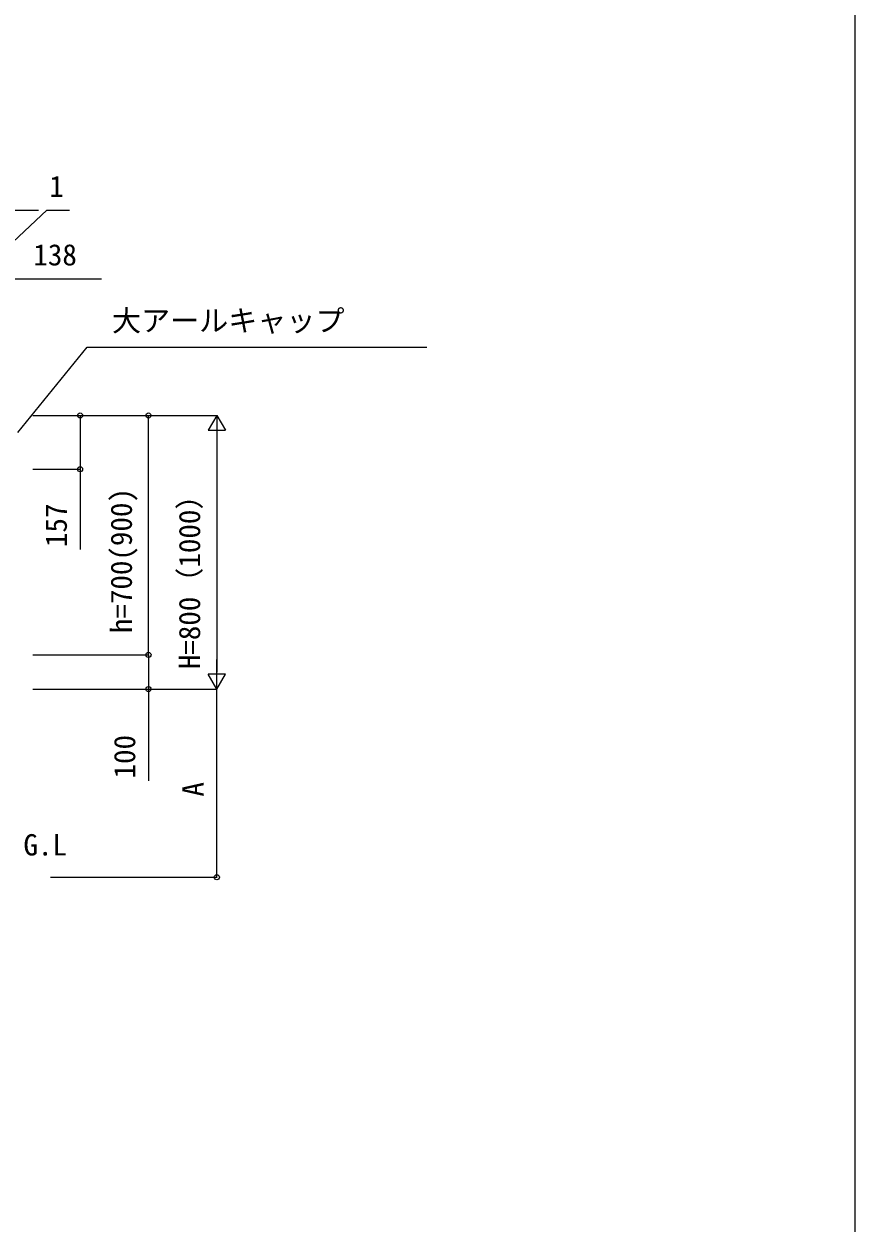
# Model space of a CAD drawing. Units: millimetres, scale not verified. Extents: x -4375 to 4375, y -6498 to 6472.
# Drawn here: x 1944 to 4375, y -759 to 2746 of the extents above; entities that cross this region are included whole.
import ezdxf
from ezdxf.enums import TextEntityAlignment as Align

# ---------------------------------------------------------------- set-up
doc = ezdxf.new("R2010")
doc.units = ezdxf.units.MM
doc.header["$LTSCALE"] = 30
for name, color, linetype in [('0-1_USER1', 3, 'Continuous'), ('0-6_YKK_D', 6, 'Continuous'), ('0-7_YKK_ZWAK', 7, 'Continuous')]:
    doc.layers.add(name, color=color, linetype=linetype)
doc.styles.add('ＭＳ ゴシック', font='')
doc.styles.get('ＭＳ ゴシック').set_extended_font_data('MS Gothic')

msp = doc.modelspace()

# ---------------------------------------------------------------- linework, layer by layer
at = {"layer": '0-6_YKK_D'}
for p, q in [((1969.42, 1601.6), (2109, 1601.6)), ((1969.42, 1601.6), (2509, 1601.6)), ((1969.42, 1601.6), (2309, 1601.6)), ((2308, 901.6), (2308, 1601.6)), ((2508, 1601.6), (2483, 1558.3)), ((2508, 1601.6), (2533, 1558.3)), ((2508, 1601.6), (2508, 1515)), ((2483, 1558.3), (2533, 1558.3)), ((2508, 1551.6), (2508, 851.6)), ((1969.42, 1444.6), (2109, 1444.6)), ((1969.42, 901.6), (2309, 901.6)), ((1969.42, 901.6), (2309, 901.6)), ((2508, 801.6), (2508, 888.2)), ((2508, 801.6), (2483, 844.9)), ((2533, 844.9), (2483, 844.9)), ((2508, 801.6), (2533, 844.9)), ((1969.42, 801.6), (2309, 801.6)), ((1969.42, 801.6), (2509, 801.6)), ((1969.42, 801.6), (2509, 801.6)), ((2508, 251.6), (2508, 801.6)), ((2021.42, 251.6), (2509, 251.6))]:
    msp.add_line(p, q, dxfattribs=at)
for points in [[(1769.42, 2001.6), (1835.7, 2201.6), (1986.78, 2201.6)], [(1795.92, 2001.6), (2011.06, 2201.6), (2076.66, 2201.6)], [(1796.42, 2001.6), (1934.42, 2001.6), (2171.04, 2001.6)], [(1926.21, 1551.54), (2128.7, 1801.6), (3122.14, 1801.6)], [(2108, 1601.6), (2108, 1444.6), (2108, 1209.91)], [(2308, 901.6), (2308, 801.6), (2308, 533.53)]]:
    msp.add_lwpolyline(points, dxfattribs=at)
for centre in [(2108, 1601.6), (2308, 1601.6), (2108, 1444.6), (2308, 901.6), (2308, 901.6), (2308, 801.6), (2508, 251.6)]:
    msp.add_circle(centre, 7.5, dxfattribs=at)
at = {"layer": '0-7_YKK_ZWAK'}
msp.add_lwpolyline([(-4375, -6498.4), (4375, -6498.4), (4375, 6251.6)], dxfattribs=at)

# ---------------------------------------------------------------- texts
at = {"layer": '0-1_USER1', "style": 'ＭＳ ゴシック'}
msp.add_text('G.L', height=62.32, dxfattribs=at).set_placement((1942.27, 296.6), align=Align.BOTTOM_LEFT)
at = {"layer": '0-6_YKK_D', "style": 'ＭＳ ゴシック'}
for s, p in [('1', (2018.02, 2221.6)), ('138', (1971.38, 2021.6)), ('大アールキャップ', (2201.44, 1829.22))]:
    msp.add_text(s, height=62.32, dxfattribs=at).set_placement(p, align=Align.BOTTOM_LEFT)
for s, p in [('h=700(900)', (2278.34, 965.45)), ('157', (2088, 1216.87)), ('H=800（1000）', (2477.86, 859.91)), ('100', (2288, 540.49)), ('A', (2488, 487.48))]:
    msp.add_text(s, height=62.32, rotation=90, dxfattribs=at).set_placement(p, align=Align.BOTTOM_LEFT)

doc.saveas('drawing.dxf')
